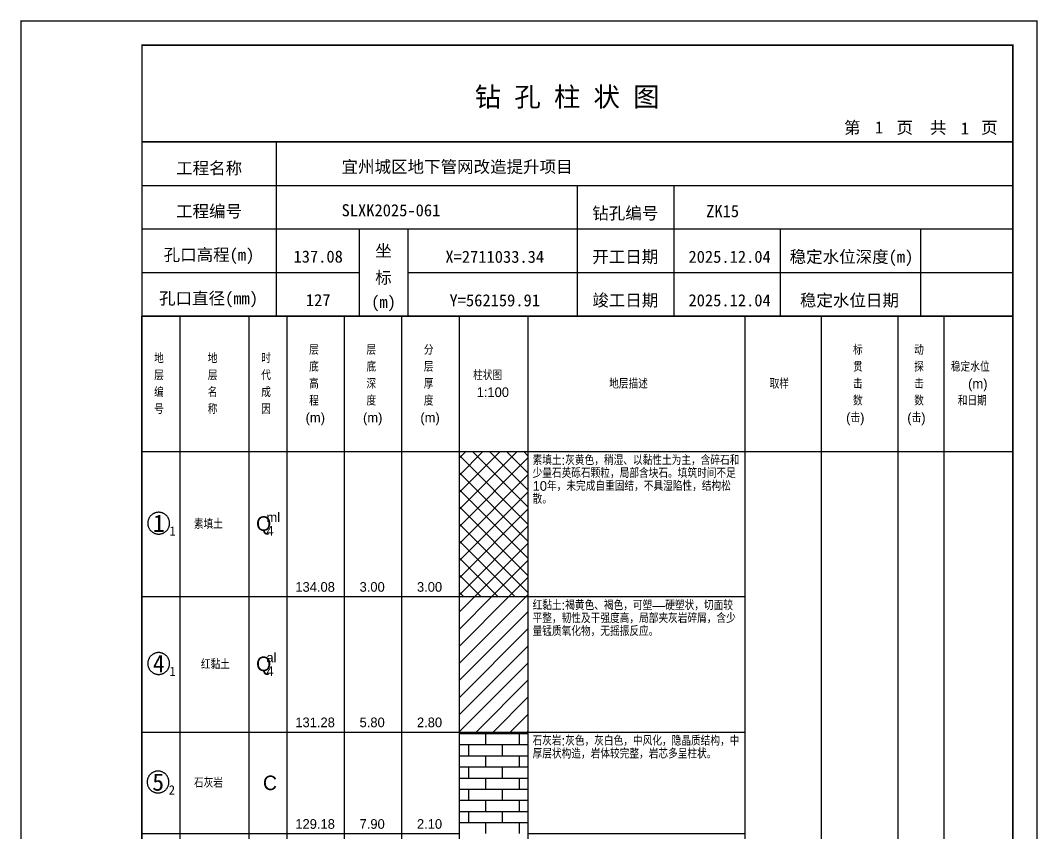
# Model space of a CAD drawing. Header units: millimetres. Extents: x 12489 to 89920, y 4630 to 4927.
# Drawn here: x 41529.3 to 41739.6, y 4758.7 to 4926.8 of the extents above; entities that cross this region are included whole.
import ezdxf
from ezdxf.enums import TextEntityAlignment as Align

# ---------------------------------------------------------------- set-up
doc = ezdxf.new("R2010")
doc.units = ezdxf.units.MM
doc.layers.add('ZZT_TC', color=7, linetype='Continuous')
doc.styles.add('成果图图块', font='', dxfattribs={"height": 2.5})
doc.styles.add('成果图模板', font='')
doc.styles.add('成果图模板标题', font='simhei.ttf')
doc.styles.add('成果图表体', font='Comfont.shx', dxfattribs={"height": 2, "bigfont": 'Hztxt12a.shx'})
doc.styles.get('成果图图块').set_extended_font_data('FangSong_GB2312')
doc.styles.get('成果图模板').set_extended_font_data('FangSong_GB2312')

# ---------------------------------------------------------------- blocks, each defined once
blk = doc.blocks.new('DCBH-1-1-1231', base_point=(0.3, -0.11))
at = {"layer": 'ZZT_TC', "color": 7}
blk.add_polyline3d([(-0.19, 2.31, 0), (-0.3, 2.31, 0), (-0.41, 2.3, 0), (-0.52, 2.29, 0), (-0.63, 2.27, 0), (-0.73, 2.24, 0), (-0.84, 2.21, 0), (-0.95, 2.18, 0), (-1.05, 2.14, 0), (-1.15, 2.09, 0), (-1.25, 2.04, 0), (-1.35, 1.99, 0), (-1.44, 1.93, 0), (-1.53, 1.87, 0), (-1.62, 1.8, 0), (-1.7, 1.73, 0), (-1.78, 1.65, 0), (-1.86, 1.57, 0), (-1.93, 1.49, 0), (-2, 1.4, 0), (-2.06, 1.31, 0), (-2.12, 1.22, 0), (-2.17, 1.12, 0), (-2.22, 1.02, 0), (-2.27, 0.92, 0), (-2.31, 0.82, 0), (-2.34, 0.71, 0), (-2.37, 0.61, 0), (-2.4, 0.5, 0), (-2.41, 0.39, 0), (-2.43, 0.28, 0), (-2.44, 0.17, 0), (-2.44, 0.06, 0), (-2.44, -0.05, 0), (-2.43, -0.16, 0), (-2.41, -0.27, 0), (-2.4, -0.38, 0), (-2.37, -0.49, 0), (-2.34, -0.6, 0), (-2.31, -0.7, 0), (-2.27, -0.8, 0), (-2.22, -0.9, 0), (-2.17, -1, 0), (-2.12, -1.1, 0), (-2.06, -1.19, 0), (-2, -1.28, 0), (-1.93, -1.37, 0), (-1.86, -1.45, 0), (-1.78, -1.53, 0), (-1.7, -1.61, 0), (-1.62, -1.68, 0), (-1.53, -1.75, 0), (-1.44, -1.81, 0), (-1.35, -1.87, 0), (-1.25, -1.93, 0), (-1.15, -1.98, 0), (-1.05, -2.02, 0), (-0.95, -2.06, 0), (-0.84, -2.1, 0), (-0.73, -2.13, 0), (-0.63, -2.15, 0), (-0.52, -2.17, 0), (-0.41, -2.18, 0), (-0.3, -2.19, 0), (-0.19, -2.19, 0), (-0.08, -2.19, 0), (0.03, -2.18, 0), (0.14, -2.17, 0), (0.25, -2.15, 0), (0.36, -2.13, 0), (0.47, -2.1, 0), (0.57, -2.06, 0), (0.67, -2.02, 0), (0.77, -1.98, 0), (0.87, -1.93, 0), (0.97, -1.87, 0), (1.06, -1.81, 0), (1.15, -1.75, 0), (1.24, -1.68, 0), (1.32, -1.61, 0), (1.4, -1.53, 0), (1.48, -1.45, 0), (1.55, -1.37, 0), (1.62, -1.28, 0), (1.68, -1.19, 0), (1.74, -1.1, 0), (1.8, -1, 0), (1.85, -0.9, 0), (1.89, -0.8, 0), (1.93, -0.7, 0), (1.97, -0.6, 0), (2, -0.49, 0), (2.02, -0.38, 0), (2.04, -0.27, 0), (2.05, -0.16, 0), (2.06, -0.05, 0), (2.06, 0.06, 0), (2.06, 0.17, 0), (2.05, 0.28, 0), (2.04, 0.39, 0), (2.02, 0.5, 0), (2, 0.61, 0), (1.97, 0.71, 0), (1.93, 0.82, 0), (1.89, 0.92, 0), (1.85, 1.02, 0), (1.8, 1.12, 0), (1.74, 1.22, 0), (1.68, 1.31, 0), (1.62, 1.4, 0), (1.55, 1.49, 0), (1.48, 1.57, 0), (1.4, 1.65, 0), (1.32, 1.73, 0), (1.24, 1.8, 0), (1.15, 1.87, 0), (1.06, 1.93, 0), (0.97, 1.99, 0), (0.87, 2.04, 0), (0.77, 2.09, 0), (0.67, 2.14, 0), (0.57, 2.18, 0), (0.47, 2.21, 0), (0.36, 2.24, 0), (0.25, 2.27, 0), (0.14, 2.29, 0), (0.03, 2.3, 0), (-0.08, 2.31, 0), (-0.19, 2.31, 0)], dxfattribs=at)
at = {"style": '成果图图块'}
blk.add_text('1', height=3.57, dxfattribs=at).set_placement((-0.16, -1.74), align=Align.CENTER)
blk.add_text('1', height=1.91, dxfattribs=at).set_placement((2.03, -2.53))
blk = doc.blocks.new('DCBH-1-1-1232', base_point=(0.3, -0.11))
at = {"layer": 'ZZT_TC', "color": 7}
blk.add_polyline3d([(-0.19, 2.31, 0), (-0.3, 2.31, 0), (-0.41, 2.3, 0), (-0.52, 2.29, 0), (-0.63, 2.27, 0), (-0.73, 2.24, 0), (-0.84, 2.21, 0), (-0.95, 2.18, 0), (-1.05, 2.14, 0), (-1.15, 2.09, 0), (-1.25, 2.04, 0), (-1.35, 1.99, 0), (-1.44, 1.93, 0), (-1.53, 1.87, 0), (-1.62, 1.8, 0), (-1.7, 1.73, 0), (-1.78, 1.65, 0), (-1.86, 1.57, 0), (-1.93, 1.49, 0), (-2, 1.4, 0), (-2.06, 1.31, 0), (-2.12, 1.22, 0), (-2.17, 1.12, 0), (-2.22, 1.02, 0), (-2.27, 0.92, 0), (-2.31, 0.82, 0), (-2.34, 0.71, 0), (-2.37, 0.61, 0), (-2.4, 0.5, 0), (-2.41, 0.39, 0), (-2.43, 0.28, 0), (-2.44, 0.17, 0), (-2.44, 0.06, 0), (-2.44, -0.05, 0), (-2.43, -0.16, 0), (-2.41, -0.27, 0), (-2.4, -0.38, 0), (-2.37, -0.49, 0), (-2.34, -0.6, 0), (-2.31, -0.7, 0), (-2.27, -0.8, 0), (-2.22, -0.9, 0), (-2.17, -1, 0), (-2.12, -1.1, 0), (-2.06, -1.19, 0), (-2, -1.28, 0), (-1.93, -1.37, 0), (-1.86, -1.45, 0), (-1.78, -1.53, 0), (-1.7, -1.61, 0), (-1.62, -1.68, 0), (-1.53, -1.75, 0), (-1.44, -1.81, 0), (-1.35, -1.87, 0), (-1.25, -1.93, 0), (-1.15, -1.98, 0), (-1.05, -2.02, 0), (-0.95, -2.06, 0), (-0.84, -2.1, 0), (-0.73, -2.13, 0), (-0.63, -2.15, 0), (-0.52, -2.17, 0), (-0.41, -2.18, 0), (-0.3, -2.19, 0), (-0.19, -2.19, 0), (-0.08, -2.19, 0), (0.03, -2.18, 0), (0.14, -2.17, 0), (0.25, -2.15, 0), (0.36, -2.13, 0), (0.47, -2.1, 0), (0.57, -2.06, 0), (0.67, -2.02, 0), (0.77, -1.98, 0), (0.87, -1.93, 0), (0.97, -1.87, 0), (1.06, -1.81, 0), (1.15, -1.75, 0), (1.24, -1.68, 0), (1.32, -1.61, 0), (1.4, -1.53, 0), (1.48, -1.45, 0), (1.55, -1.37, 0), (1.62, -1.28, 0), (1.68, -1.19, 0), (1.74, -1.1, 0), (1.8, -1, 0), (1.85, -0.9, 0), (1.89, -0.8, 0), (1.93, -0.7, 0), (1.97, -0.6, 0), (2, -0.49, 0), (2.02, -0.38, 0), (2.04, -0.27, 0), (2.05, -0.16, 0), (2.06, -0.05, 0), (2.06, 0.06, 0), (2.06, 0.17, 0), (2.05, 0.28, 0), (2.04, 0.39, 0), (2.02, 0.5, 0), (2, 0.61, 0), (1.97, 0.71, 0), (1.93, 0.82, 0), (1.89, 0.92, 0), (1.85, 1.02, 0), (1.8, 1.12, 0), (1.74, 1.22, 0), (1.68, 1.31, 0), (1.62, 1.4, 0), (1.55, 1.49, 0), (1.48, 1.57, 0), (1.4, 1.65, 0), (1.32, 1.73, 0), (1.24, 1.8, 0), (1.15, 1.87, 0), (1.06, 1.93, 0), (0.97, 1.99, 0), (0.87, 2.04, 0), (0.77, 2.09, 0), (0.67, 2.14, 0), (0.57, 2.18, 0), (0.47, 2.21, 0), (0.36, 2.24, 0), (0.25, 2.27, 0), (0.14, 2.29, 0), (0.03, 2.3, 0), (-0.08, 2.31, 0), (-0.19, 2.31, 0)], dxfattribs=at)
at = {"style": '成果图图块'}
blk.add_text('4', height=3.57, dxfattribs=at).set_placement((-0.16, -1.74), align=Align.CENTER)
blk.add_text('1', height=1.91, dxfattribs=at).set_placement((2.03, -2.53))
blk = doc.blocks.new('DCBH-1-1-1233', base_point=(0.43, -0.11))
at = {"layer": 'ZZT_TC', "color": 7}
blk.add_polyline3d([(-0.19, 2.31, 0), (-0.3, 2.31, 0), (-0.41, 2.3, 0), (-0.52, 2.29, 0), (-0.63, 2.27, 0), (-0.73, 2.24, 0), (-0.84, 2.21, 0), (-0.95, 2.18, 0), (-1.05, 2.14, 0), (-1.15, 2.09, 0), (-1.25, 2.04, 0), (-1.35, 1.99, 0), (-1.44, 1.93, 0), (-1.53, 1.87, 0), (-1.62, 1.8, 0), (-1.7, 1.73, 0), (-1.78, 1.65, 0), (-1.86, 1.57, 0), (-1.93, 1.49, 0), (-2, 1.4, 0), (-2.06, 1.31, 0), (-2.12, 1.22, 0), (-2.17, 1.12, 0), (-2.22, 1.02, 0), (-2.27, 0.92, 0), (-2.31, 0.82, 0), (-2.34, 0.71, 0), (-2.37, 0.61, 0), (-2.4, 0.5, 0), (-2.41, 0.39, 0), (-2.43, 0.28, 0), (-2.44, 0.17, 0), (-2.44, 0.06, 0), (-2.44, -0.05, 0), (-2.43, -0.16, 0), (-2.41, -0.27, 0), (-2.4, -0.38, 0), (-2.37, -0.49, 0), (-2.34, -0.6, 0), (-2.31, -0.7, 0), (-2.27, -0.8, 0), (-2.22, -0.9, 0), (-2.17, -1, 0), (-2.12, -1.1, 0), (-2.06, -1.19, 0), (-2, -1.28, 0), (-1.93, -1.37, 0), (-1.86, -1.45, 0), (-1.78, -1.53, 0), (-1.7, -1.61, 0), (-1.62, -1.68, 0), (-1.53, -1.75, 0), (-1.44, -1.81, 0), (-1.35, -1.87, 0), (-1.25, -1.93, 0), (-1.15, -1.98, 0), (-1.05, -2.02, 0), (-0.95, -2.06, 0), (-0.84, -2.1, 0), (-0.73, -2.13, 0), (-0.63, -2.15, 0), (-0.52, -2.17, 0), (-0.41, -2.18, 0), (-0.3, -2.19, 0), (-0.19, -2.19, 0), (-0.08, -2.19, 0), (0.03, -2.18, 0), (0.14, -2.17, 0), (0.25, -2.15, 0), (0.36, -2.13, 0), (0.47, -2.1, 0), (0.57, -2.06, 0), (0.67, -2.02, 0), (0.77, -1.98, 0), (0.87, -1.93, 0), (0.97, -1.87, 0), (1.06, -1.81, 0), (1.15, -1.75, 0), (1.24, -1.68, 0), (1.32, -1.61, 0), (1.4, -1.53, 0), (1.48, -1.45, 0), (1.55, -1.37, 0), (1.62, -1.28, 0), (1.68, -1.19, 0), (1.74, -1.1, 0), (1.8, -1, 0), (1.85, -0.9, 0), (1.89, -0.8, 0), (1.93, -0.7, 0), (1.97, -0.6, 0), (2, -0.49, 0), (2.02, -0.38, 0), (2.04, -0.27, 0), (2.05, -0.16, 0), (2.06, -0.05, 0), (2.06, 0.06, 0), (2.06, 0.17, 0), (2.05, 0.28, 0), (2.04, 0.39, 0), (2.02, 0.5, 0), (2, 0.61, 0), (1.97, 0.71, 0), (1.93, 0.82, 0), (1.89, 0.92, 0), (1.85, 1.02, 0), (1.8, 1.12, 0), (1.74, 1.22, 0), (1.68, 1.31, 0), (1.62, 1.4, 0), (1.55, 1.49, 0), (1.48, 1.57, 0), (1.4, 1.65, 0), (1.32, 1.73, 0), (1.24, 1.8, 0), (1.15, 1.87, 0), (1.06, 1.93, 0), (0.97, 1.99, 0), (0.87, 2.04, 0), (0.77, 2.09, 0), (0.67, 2.14, 0), (0.57, 2.18, 0), (0.47, 2.21, 0), (0.36, 2.24, 0), (0.25, 2.27, 0), (0.14, 2.29, 0), (0.03, 2.3, 0), (-0.08, 2.31, 0), (-0.19, 2.31, 0)], dxfattribs=at)
at = {"style": '成果图图块'}
blk.add_text('5', height=3.57, dxfattribs=at).set_placement((-0.16, -1.74), align=Align.CENTER)
blk.add_text('2', height=1.91, dxfattribs=at).set_placement((2.03, -2.53))
blk = doc.blocks.new('钻孔柱状图路桥昇龙制图梁世成校核莫家里.dwg133', base_point=(25, 236))
for p, q in [((52.82, 236), (52.82, 272)), ((25, 263), (205, 263)), ((115, 236), (115, 263)), ((135, 236), (135, 263)), ((25, 254), (205, 254)), ((70, 236), (70, 254)), ((80, 236), (80, 254)), ((157, 236), (157, 254)), ((185.95, 236), (185.95, 254)), ((25, 245), (70, 245)), ((80, 245), (205, 245))]:
    blk.add_line(p, q)
for points, const_width in [([(0, 0), (210, 0), (210, 297), (0, 297)], 0.25), ([(25, 5), (205, 5), (205, 292), (25, 292)], 0.3)]:
    blk.add_lwpolyline(points, close=True, dxfattribs=dict(const_width=const_width))
at = {"const_width": 0.3}
for points in [[(25, 272), (205, 272)], [(25, 236), (205, 236)]]:
    blk.add_lwpolyline(points, dxfattribs=at)
for s, height, style, p in [('钻 孔 柱 状 图', 4, '成果图模板标题', (93.8, 279.31)), ('第', 2.5, '成果图模板', (170.12, 273.7)), ('页', 2.5, '成果图模板', (180.96, 273.7)), ('共', 2.5, '成果图模板', (187.88, 273.7)), ('页', 2.5, '成果图模板', (198.44, 273.7)), ('工程名称', 2.5, '成果图模板', (32.07, 265.32)), ('宜州城区地下管网改造提升项目', 2.5, '成果图模板', (66.26, 265.61)), ('工程编号', 2.5, '成果图模板', (32.05, 256.41)), ('SLXK2025-061', 2.5, '成果图模板', (66.26, 256.61)), ('钻孔编号', 2.5, '成果图模板', (118.08, 256)), ('ZK15', 2.5, '成果图模板', (141.61, 256.43)), ('孔口高程(m)', 2.5, '成果图模板', (29.48, 247.41)), ('坐', 2.5, '成果图模板', (73.21, 248.24)), ('开工日期', 2.5, '成果图模板', (118.08, 247)), ('稳定水位深度(m)', 2.5, '成果图模板', (158.86, 247)), ('标', 2.5, '成果图模板', (73.21, 242.7)), ('孔口直径(mm)', 2.5, '成果图模板', (28.54, 238.41)), ('(m) ', 2.5, '成果图模板', (72.38, 237.65)), ('竣工日期', 2.5, '成果图模板', (118.08, 238)), ('稳定水位日期', 2.5, '成果图模板', (160.99, 238))]:
    blk.add_text(s, height=height, dxfattribs=dict(style=style)).set_placement(p)
at = {"style": '成果图模板'}
for s, p in [('1', (177.35, 273.74)), ('1', (195.08, 273.53)), ('137.08', (61.43, 247.04)), ('X=2711033.34', (97.92, 247)), ('2025.12.04', (146.46, 247)), ('127', (61.43, 238.04)), ('Y=562159.91', (97.92, 238)), ('2025.12.04', (146.46, 238))]:
    blk.add_text(s, height=2.5, dxfattribs=at).set_placement(p, align=Align.CENTER)

msp = doc.modelspace()

# ---------------------------------------------------------------- hatches: boundary and pattern name
at = {"linetype": 'Continuous'}
h = msp.add_hatch(dxfattribs=at)
h.set_pattern_fill('GKSTT', scale=0.5, style=0, pattern_type=2)
h.set_pattern_definition([(45, (0, 0), (-1.76776695, 1.76776695), []), (135, (0, 0), (-1.76776695, -1.76776695), [])])
h.paths.add_polyline_path([(41620.06, 4807.71), (41634.29, 4807.71), (41634.29, 4837.71), (41620.06, 4837.71)])
h = msp.add_hatch(dxfattribs=at)
h.set_pattern_fill('GKNXT', scale=0.5, style=0, pattern_type=2)
h.set_pattern_definition([(45, (0, 0), (-1.76776695, 1.76776695), [])])
h.paths.add_polyline_path([(41620.06, 4779.71), (41634.29, 4779.71), (41634.29, 4807.71), (41620.06, 4807.71)])
h = msp.add_hatch(dxfattribs=at)
h.set_pattern_fill('GKSHY', scale=0.5, style=0, pattern_type=2)
h.set_pattern_definition([(0, (0, 0), (0, 2.3), []), (90, (0, 0), (-3.5, 2.3), [2.3, -2.3])])
h.paths.add_polyline_path([(41620.06, 4758.71), (41634.29, 4758.71), (41634.29, 4779.71), (41620.06, 4779.71)])

# ---------------------------------------------------------------- linework, layer by layer
at = {"color": 0}
for p, q in [((41554.45, 4837.71), (41562.35, 4837.71)), ((41554.45, 4807.71), (41554.45, 4837.71)), ((41562.35, 4807.71), (41562.35, 4837.71)), ((41554.45, 4807.71), (41562.35, 4807.71)), ((41554.45, 4807.71), (41562.35, 4807.71)), ((41554.45, 4779.71), (41554.45, 4807.71)), ((41562.35, 4779.71), (41562.35, 4807.71)), ((41554.45, 4779.71), (41562.35, 4779.71)), ((41554.45, 4779.71), (41562.35, 4779.71)), ((41554.45, 4758.71), (41554.45, 4779.71)), ((41562.35, 4758.71), (41562.35, 4779.71)), ((41554.45, 4758.71), (41562.35, 4758.71))]:
    msp.add_line(p, q, dxfattribs=at)
for points in [[(41554.45, 4865.71), (41562.35, 4865.71)], [(41554.45, 4837.71), (41554.45, 4865.71)], [(41562.35, 4837.71), (41562.35, 4865.71)], [(41562.35, 4865.71), (41576.58, 4865.71)], [(41562.35, 4837.71), (41562.35, 4865.71)], [(41576.58, 4837.71), (41576.58, 4865.71)], [(41576.58, 4865.71), (41584.49, 4865.71)], [(41576.58, 4837.71), (41576.58, 4865.71)], [(41584.49, 4837.71), (41584.49, 4865.71)], [(41584.49, 4865.71), (41596.35, 4865.71)], [(41584.49, 4837.71), (41584.49, 4865.71)], [(41596.35, 4837.71), (41596.35, 4865.71)], [(41596.35, 4865.71), (41608.2, 4865.71)], [(41596.35, 4837.71), (41596.35, 4865.71)], [(41608.2, 4837.71), (41608.2, 4865.71)], [(41608.2, 4865.71), (41620.06, 4865.71)], [(41608.2, 4837.71), (41608.2, 4865.71)], [(41620.06, 4837.71), (41620.06, 4865.71)], [(41620.06, 4865.71), (41634.29, 4865.71)], [(41620.06, 4837.71), (41620.06, 4865.71)], [(41634.29, 4837.71), (41634.29, 4865.71)], [(41634.29, 4865.71), (41679.11, 4865.71)], [(41634.29, 4837.71), (41634.29, 4865.71)], [(41679.11, 4837.71), (41679.11, 4865.71)], [(41679.11, 4865.71), (41694.92, 4865.71)], [(41679.11, 4837.71), (41679.11, 4865.71)], [(41694.92, 4837.71), (41694.92, 4865.71)], [(41694.92, 4865.71), (41710.73, 4865.71)], [(41694.92, 4837.71), (41694.92, 4865.71)], [(41710.73, 4837.71), (41710.73, 4865.71)], [(41710.73, 4865.71), (41720.22, 4865.71)], [(41710.73, 4837.71), (41710.73, 4865.71)], [(41720.22, 4837.71), (41720.22, 4865.71)], [(41720.22, 4865.71), (41734.45, 4865.71)], [(41720.22, 4837.71), (41720.22, 4865.71)], [(41734.45, 4837.71), (41734.45, 4865.71)], [(41554.45, 4837.71), (41562.35, 4837.71)], [(41554.45, 4643.71), (41554.45, 4837.71)], [(41554.45, 4837.71), (41562.35, 4837.71)], [(41562.35, 4643.71), (41562.35, 4837.71)], [(41562.35, 4837.71), (41576.58, 4837.71)], [(41562.35, 4643.71), (41562.35, 4837.71)], [(41562.35, 4837.71), (41576.58, 4837.71)], [(41562.35, 4837.71), (41576.58, 4837.71)], [(41562.35, 4807.71), (41562.35, 4837.71)], [(41576.58, 4643.71), (41576.58, 4837.71)], [(41576.58, 4807.71), (41576.58, 4837.71)], [(41576.58, 4837.71), (41584.49, 4837.71)], [(41576.58, 4643.71), (41576.58, 4837.71)], [(41576.58, 4837.71), (41584.49, 4837.71)], [(41576.58, 4837.71), (41584.49, 4837.71)], [(41576.58, 4807.71), (41576.58, 4837.71)], [(41584.49, 4643.71), (41584.49, 4837.71)], [(41584.49, 4807.71), (41584.49, 4837.71)], [(41584.49, 4837.71), (41596.35, 4837.71)], [(41584.49, 4643.71), (41584.49, 4837.71)], [(41584.49, 4837.71), (41596.35, 4837.71)], [(41584.49, 4837.71), (41596.35, 4837.71)], [(41584.49, 4807.71), (41584.49, 4837.71)], [(41596.35, 4643.71), (41596.35, 4837.71)], [(41596.35, 4807.71), (41596.35, 4837.71)], [(41596.35, 4837.71), (41608.2, 4837.71)], [(41596.35, 4643.71), (41596.35, 4837.71)], [(41596.35, 4837.71), (41608.2, 4837.71)], [(41596.35, 4837.71), (41608.2, 4837.71)], [(41596.35, 4807.71), (41596.35, 4837.71)], [(41608.2, 4643.71), (41608.2, 4837.71)], [(41608.2, 4807.71), (41608.2, 4837.71)], [(41608.2, 4837.71), (41620.06, 4837.71)], [(41608.2, 4643.71), (41608.2, 4837.71)], [(41608.2, 4837.71), (41620.06, 4837.71)], [(41608.2, 4837.71), (41620.06, 4837.71)], [(41608.2, 4807.71), (41608.2, 4837.71)], [(41620.06, 4643.71), (41620.06, 4837.71)], [(41620.06, 4807.71), (41620.06, 4837.71)], [(41620.06, 4837.71), (41634.29, 4837.71)], [(41620.06, 4643.71), (41620.06, 4837.71)], [(41620.06, 4837.71), (41634.29, 4837.71)], [(41634.29, 4643.71), (41634.29, 4837.71)], [(41634.29, 4837.71), (41679.11, 4837.71)], [(41634.29, 4643.71), (41634.29, 4837.71)], [(41634.29, 4837.71), (41679.11, 4837.71)], [(41634.29, 4837.71), (41679.11, 4837.71)], [(41634.29, 4807.71), (41634.29, 4837.71)], [(41679.11, 4643.71), (41679.11, 4837.71)], [(41679.11, 4807.71), (41679.11, 4837.71)], [(41679.11, 4837.71), (41694.92, 4837.71)], [(41679.11, 4643.71), (41679.11, 4837.71)], [(41679.11, 4837.71), (41694.92, 4837.71)], [(41694.92, 4643.71), (41694.92, 4837.71)], [(41694.92, 4837.71), (41710.73, 4837.71)], [(41694.92, 4643.71), (41694.92, 4837.71)], [(41694.92, 4837.71), (41710.73, 4837.71)], [(41710.73, 4643.71), (41710.73, 4837.71)], [(41710.73, 4837.71), (41720.22, 4837.71)], [(41710.73, 4643.71), (41710.73, 4837.71)], [(41710.73, 4837.71), (41720.22, 4837.71)], [(41720.22, 4643.71), (41720.22, 4837.71)], [(41720.22, 4837.71), (41734.45, 4837.71)], [(41720.22, 4643.71), (41720.22, 4837.71)], [(41720.22, 4837.71), (41734.45, 4837.71)], [(41734.45, 4643.71), (41734.45, 4837.71)], [(41562.35, 4807.71), (41576.58, 4807.71)], [(41562.35, 4807.71), (41576.58, 4807.71)], [(41562.35, 4779.71), (41562.35, 4807.71)], [(41576.58, 4779.71), (41576.58, 4807.71)], [(41576.58, 4807.71), (41584.49, 4807.71)], [(41576.58, 4807.71), (41584.49, 4807.71)], [(41576.58, 4779.71), (41576.58, 4807.71)], [(41584.49, 4779.71), (41584.49, 4807.71)], [(41584.49, 4807.71), (41596.35, 4807.71)], [(41584.49, 4807.71), (41596.35, 4807.71)], [(41584.49, 4779.71), (41584.49, 4807.71)], [(41596.35, 4779.71), (41596.35, 4807.71)], [(41596.35, 4807.71), (41608.2, 4807.71)], [(41596.35, 4807.71), (41608.2, 4807.71)], [(41596.35, 4779.71), (41596.35, 4807.71)], [(41608.2, 4779.71), (41608.2, 4807.71)], [(41608.2, 4807.71), (41620.06, 4807.71)], [(41608.2, 4807.71), (41620.06, 4807.71)], [(41608.2, 4779.71), (41608.2, 4807.71)], [(41620.06, 4779.71), (41620.06, 4807.71)], [(41634.29, 4807.71), (41679.11, 4807.71)], [(41634.29, 4807.71), (41679.11, 4807.71)], [(41634.29, 4779.71), (41634.29, 4807.71)], [(41679.11, 4779.71), (41679.11, 4807.71)], [(41562.35, 4779.71), (41576.58, 4779.71)], [(41562.35, 4779.71), (41576.58, 4779.71)], [(41562.35, 4758.71), (41562.35, 4779.71)], [(41576.58, 4758.71), (41576.58, 4779.71)], [(41576.58, 4779.71), (41584.49, 4779.71)], [(41576.58, 4779.71), (41584.49, 4779.71)], [(41576.58, 4758.71), (41576.58, 4779.71)], [(41584.49, 4758.71), (41584.49, 4779.71)], [(41584.49, 4779.71), (41596.35, 4779.71)], [(41584.49, 4779.71), (41596.35, 4779.71)], [(41584.49, 4758.71), (41584.49, 4779.71)], [(41596.35, 4758.71), (41596.35, 4779.71)], [(41596.35, 4779.71), (41608.2, 4779.71)], [(41596.35, 4779.71), (41608.2, 4779.71)], [(41596.35, 4758.71), (41596.35, 4779.71)], [(41608.2, 4758.71), (41608.2, 4779.71)], [(41608.2, 4779.71), (41620.06, 4779.71)], [(41608.2, 4779.71), (41620.06, 4779.71)], [(41608.2, 4758.71), (41608.2, 4779.71)], [(41620.06, 4758.71), (41620.06, 4779.71)], [(41634.29, 4779.71), (41679.11, 4779.71)], [(41634.29, 4779.71), (41679.11, 4779.71)], [(41634.29, 4758.71), (41634.29, 4779.71)], [(41679.11, 4758.71), (41679.11, 4779.71)], [(41562.35, 4758.71), (41576.58, 4758.71)], [(41576.58, 4758.71), (41584.49, 4758.71)], [(41584.49, 4758.71), (41596.35, 4758.71)], [(41596.35, 4758.71), (41608.2, 4758.71)], [(41608.2, 4758.71), (41620.06, 4758.71)], [(41634.29, 4758.71), (41679.11, 4758.71)]]:
    msp.add_lwpolyline(points, dxfattribs=at)
at = {"color": 7, "flags": 128}
for points in [[(41620.06, 4807.71), (41634.29, 4807.71)], [(41620.06, 4779.71), (41634.29, 4779.71)]]:
    msp.add_lwpolyline(points, dxfattribs=at)

# ---------------------------------------------------------------- block references
for name, p in [('钻孔柱状图路桥昇龙制图梁世成校核莫家里.dwg133', (41554.45, 4865.71)), ('DCBH-1-1-1231', (41558.4, 4822.71)), ('DCBH-1-1-1232', (41558.4, 4793.71)), ('DCBH-1-1-1233', (41558.4, 4769.21))]:
    msp.add_blockref(name, p)

# ---------------------------------------------------------------- texts
at = {"color": 0, "style": '成果图表体'}
for s, height, p in [('层', 2, (41589, 4857.71)), ('层', 2, (41600.85, 4857.71)), ('分', 2, (41612.71, 4857.71)), ('标', 2, (41701.41, 4857.71)), ('动', 2, (41714.05, 4857.71)), ('地', 2, (41556.98, 4855.96)), ('地', 2, (41568.05, 4855.96)), ('时', 2, (41579.11, 4855.96)), ('底', 2, (41589, 4854.21)), ('底', 2, (41600.85, 4854.21)), ('层', 2, (41612.71, 4854.21)), ('贯', 2, (41701.41, 4854.21)), ('探', 2, (41714.05, 4854.21)), ('稳定水位', 2, (41721.65, 4854.21)), ('层', 2, (41556.98, 4852.46)), ('层', 2, (41568.05, 4852.46)), ('代', 2, (41579.11, 4852.46)), ('高', 2, (41589, 4850.71)), ('深', 2, (41600.85, 4850.71)), ('厚', 2, (41612.71, 4850.71)), ('柱状图', 2, (41622.91, 4852.46)), ('地层描述', 2, (41651.02, 4850.71)), ('取样', 2, (41684.18, 4850.71)), ('击', 2, (41701.41, 4850.71)), ('击', 2, (41714.05, 4850.71)), ('(m)', 2, (41725.2, 4850.71)), ('编', 2, (41556.98, 4848.96)), ('名', 2, (41568.05, 4848.96)), ('成', 2, (41579.11, 4848.96)), ('1:100', 2, (41623.62, 4848.96)), ('程', 2, (41589, 4847.21)), ('度', 2, (41600.85, 4847.21)), ('度', 2, (41612.71, 4847.21)), ('数', 2, (41701.41, 4847.21)), ('数', 2, (41714.05, 4847.21)), ('和日期', 2, (41723.07, 4847.21)), ('号', 2, (41556.98, 4845.46)), ('称', 2, (41568.05, 4845.46)), ('因', 2, (41579.11, 4845.46)), ('(m)', 2, (41588.28, 4843.71)), ('(m)', 2, (41600.14, 4843.71)), ('(m)', 2, (41612, 4843.71)), ('(击)', 2, (41699.99, 4843.71)), ('(击)', 2, (41712.63, 4843.71)), ('素填土', 2, (41565.2, 4821.71)), ('Q', 3, (41578.05, 4821.31)), ('ml', 2, (41580.18, 4823.11)), ('4', 2, (41580.18, 4820.31)), ('134.08', 2, (41586.15, 4808.71)), ('3.00', 2, (41599.43, 4808.71)), ('3.00', 2, (41611.29, 4808.71)), ('al', 2, (41580.18, 4794.11)), ('红黏土', 2, (41566.63, 4792.71)), ('Q', 3, (41578.05, 4792.31)), ('4', 2, (41580.18, 4791.31)), ('131.28', 2, (41586.15, 4780.71)), ('5.80', 2, (41599.43, 4780.71)), ('2.80', 2, (41611.29, 4780.71)), ('C', 3, (41579.47, 4767.71)), ('石灰岩', 2, (41565.2, 4768.21)), ('129.18', 2, (41586.15, 4759.71)), ('7.90', 2, (41599.43, 4759.71)), ('2.10', 2, (41611.29, 4759.71))]:
    msp.add_text(s, height=height, dxfattribs=at).set_placement(p)
at = {"color": 0, "char_height": 2, "width": 43.0292, "attachment_point": 1, "line_spacing_factor": 0.8, "style": '成果图表体'}
for s, insert in [('素填土:灰黄色，稍湿、以黏性土为主，含碎石和少量石英砾石颗粒，局部含块石。填筑时间不足10年，未完成自重固结，不具湿陷性，结构松散。', (41635.19, 4836.91)), ('红黏土:褐黄色、褐色，可塑—硬塑状，切面较平整，韧性及干强度高，局部夹灰岩碎屑，含少量锰质氧化物，无摇振反应。', (41635.19, 4806.91)), ('石灰岩:灰色，灰白色，中风化，隐晶质结构，中厚层状构造，岩体较完整，岩芯多呈柱状。', (41635.19, 4778.91))]:
    msp.add_mtext(s, dxfattribs=dict(at, insert=insert))

doc.saveas('drawing.dxf')
